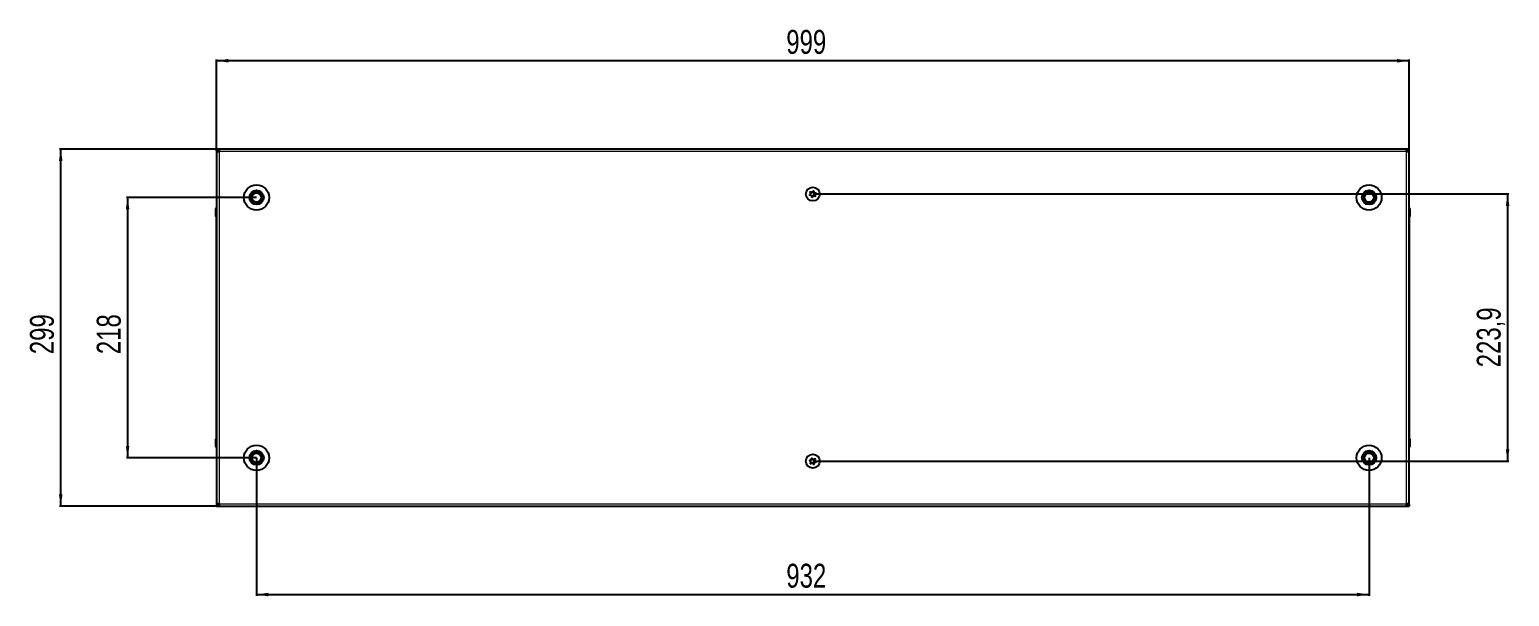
# Model space of a CAD drawing. Header units: millimetres. Extents: x 355 to 4962, y -1219 to 1488.
# Drawn here: x 355 to 1595, y 942 to 1417 of the extents above; entities that cross this region are included whole.
import ezdxf

# ---------------------------------------------------------------- set-up
doc = ezdxf.new("R2010")
doc.units = ezdxf.units.MM
doc.layers.add('FORMAT', color=7, linetype='Continuous')
doc.styles.add('SLDTEXTSTYLE0', font='TXT', dxfattribs={"width": 0.75})
doc.dimstyles.new('SLDDIMSTYLE0', dxfattribs={"dimtxt": 20, "dimasz": 10, "dimexe": 0, "dimexo": 0.0625, "dimgap": 5, "dimtad": 2, "dimdec": 1, "dimrnd": 1e-09, "dimzin": 12, "dimdsep": 46, "dimtxsty": 'SLDTEXTSTYLE0', "dimsah": 1, "dimcen": 0.09, "dimadec": 0, "dimazin": 3, "dimtfac": 1, "dimtofl": 0, "dimtmove": 0, "dimatfit": 3, "dimfxl": 0, "dimfrac": 2, "dimtolj": 1, "dimtzin": 12, "dimarcsym": 0})

# ---------------------------------------------------------------- blocks, each defined once
blk = doc.blocks.new('_D')
at = {"layer": 'FORMAT'}
for p, q in [((511.9, 1316.5), (380.4, 1316.5)), ((381.4, 1017.5), (381.4, 1316.5)), ((511.9, 1017.5), (380.4, 1017.5))]:
    blk.add_line(p, q, dxfattribs=at)
for points in [[(381.4, 1316.5), (379.9, 1306.5), (382.9, 1306.5)], [(381.4, 1017.5), (382.9, 1027.5), (379.9, 1027.5)]]:
    blk.add_solid(points, dxfattribs=at)
at = {"layer": 'FORMAT', "insert": (355.6, 1144.8), "char_height": 20, "attachment_point": 1, "rotation": 90, "style": 'SLDTEXTSTYLE0'}
blk.add_mtext('299', dxfattribs=at)
blk = doc.blocks.new('_D_1')
at = {"layer": 'FORMAT'}
for p, q in [((511.9, 1316.5), (511.9, 1391.5)), ((1510.9, 1390.5), (511.9, 1390.5)), ((1510.9, 1316.5), (1510.9, 1391.5))]:
    blk.add_line(p, q, dxfattribs=at)
for points in [[(511.9, 1390.5), (521.9, 1389), (521.9, 1392)], [(1510.9, 1390.5), (1500.9, 1392), (1500.9, 1389)]]:
    blk.add_solid(points, dxfattribs=at)
at = {"layer": 'FORMAT', "insert": (989.2, 1416.3), "char_height": 20, "attachment_point": 1, "style": 'SLDTEXTSTYLE0'}
blk.add_mtext('999', dxfattribs=at)
blk = doc.blocks.new('_D_2')
at = {"layer": 'FORMAT'}
for p, q in [((545.4, 1058), (545.4, 942.5)), ((1477.4, 1058), (1477.4, 942.5)), ((545.4, 943.5), (1477.4, 943.5))]:
    blk.add_line(p, q, dxfattribs=at)
for points in [[(545.4, 943.5), (555.4, 942), (555.4, 945)], [(1477.4, 943.5), (1467.4, 945), (1467.4, 942)]]:
    blk.add_solid(points, dxfattribs=at)
at = {"layer": 'FORMAT', "insert": (989.2, 969.3), "char_height": 20, "attachment_point": 1, "style": 'SLDTEXTSTYLE0'}
blk.add_mtext('932', dxfattribs=at)
blk = doc.blocks.new('_D_3')
at = {"layer": 'FORMAT'}
for p, q in [((1011.4, 1279), (1594.4, 1279)), ((1593.4, 1279), (1593.4, 1055.2)), ((1011.4, 1055.2), (1594.4, 1055.2))]:
    blk.add_line(p, q, dxfattribs=at)
for points in [[(1593.4, 1279), (1591.9, 1269), (1594.9, 1269)], [(1593.4, 1055.2), (1594.9, 1065.2), (1591.9, 1065.2)]]:
    blk.add_solid(points, dxfattribs=at)
at = {"layer": 'FORMAT', "insert": (1567.6, 1133.8), "char_height": 20, "attachment_point": 1, "rotation": 90, "style": 'SLDTEXTSTYLE0'}
blk.add_mtext('223,9', dxfattribs=at)
blk = doc.blocks.new('_D_4')
at = {"layer": 'FORMAT'}
for p, q in [((545.4, 1276), (436.4, 1276)), ((437.4, 1276), (437.4, 1058)), ((545.4, 1058), (436.4, 1058))]:
    blk.add_line(p, q, dxfattribs=at)
for points in [[(437.4, 1276), (435.9, 1266), (438.9, 1266)], [(437.4, 1058), (438.9, 1068), (435.9, 1068)]]:
    blk.add_solid(points, dxfattribs=at)
at = {"layer": 'FORMAT', "insert": (411.6, 1144.8), "char_height": 20, "attachment_point": 1, "rotation": 90, "style": 'SLDTEXTSTYLE0'}
blk.add_mtext('218', dxfattribs=at)

msp = doc.modelspace()

# ---------------------------------------------------------------- linework, layer by layer
at = {"color": 7, "linetype": 'Continuous', "lineweight": 25}
for p, q in [((511.9, 1315.01), (511.9, 1316.51)), ((514, 1316.51), (511.9, 1316.51)), ((511.9, 1315.01), (514, 1315.01)), ((511.9, 1315.01), (511.9, 1314.41)), ((511.9, 1314.41), (511.9, 1019.61)), ((511.9, 1314.41), (514, 1314.41)), ((1508.8, 1316.51), (514, 1316.51)), ((514, 1316.51), (514, 1314.41)), ((1508.8, 1314.41), (1508.8, 1316.51)), ((1510.9, 1316.51), (1508.8, 1316.51)), ((1508.8, 1315.01), (1510.9, 1315.01)), ((1508.8, 1314.41), (1510.9, 1314.41)), ((1510.9, 1315.01), (1510.9, 1316.51)), ((1510.9, 1314.41), (1510.9, 1315.01)), ((1510.9, 1019.61), (1510.9, 1314.41)), ((511.4, 1266.51), (511.4, 1260.01)), ((511.4, 1260.01), (511.4, 1266.51)), ((1510.9, 1267.83), (1510.9, 1267.83)), ((1511.4, 1266.51), (1511.4, 1260.01)), ((1511.4, 1260.01), (1511.4, 1266.51)), ((511.4, 1260.01), (511.4, 1260.01)), ((511.9, 1260.01), (511.4, 1260.01)), ((511.55, 1260.01), (511.55, 1074.01)), ((1510.9, 1260.01), (1511.4, 1260.01)), ((1511.25, 1074.01), (1511.25, 1260.01)), ((1511.4, 1260.01), (1511.4, 1260.01)), ((1511.4, 1260.01), (1511.4, 1260.01)), ((511.4, 1067.51), (511.4, 1074.01)), ((511.4, 1074.01), (511.4, 1074.01)), ((511.4, 1074.01), (511.4, 1074.01)), ((511.4, 1074.01), (511.4, 1067.51)), ((511.9, 1074.01), (511.4, 1074.01)), ((511.9, 1066.18), (511.9, 1066.18)), ((1510.9, 1074.01), (1511.4, 1074.01)), ((1511.4, 1074.01), (1511.4, 1074.01)), ((1511.4, 1067.51), (1511.4, 1074.01)), ((1511.4, 1074.01), (1511.4, 1067.51)), ((514, 1019.61), (511.9, 1019.61)), ((511.9, 1019.61), (511.9, 1019.01)), ((511.9, 1019.01), (511.9, 1017.51)), ((514, 1019.01), (511.9, 1019.01)), ((511.9, 1017.51), (514, 1017.51)), ((514, 1019.61), (514, 1017.51)), ((514, 1017.51), (1508.8, 1017.51)), ((1508.8, 1017.51), (1508.8, 1019.61)), ((1510.9, 1019.61), (1508.8, 1019.61)), ((1510.9, 1019.01), (1508.8, 1019.01)), ((1508.8, 1017.51), (1510.9, 1017.51)), ((1510.9, 1019.01), (1510.9, 1019.61)), ((1510.9, 1019.01), (1510.9, 1017.51))]:
    msp.add_line(p, q, dxfattribs=at)
at = {"color": 8, "linetype": 'Continuous', "lineweight": 18}
for p, q in [((514, 1314.41), (514, 1019.61)), ((1508.8, 1314.41), (514, 1314.41)), ((1508.8, 1019.61), (1508.8, 1314.41)), ((511.9, 1266.51), (511.4, 1266.51)), ((1510.9, 1266.51), (1511.4, 1266.51)), ((511.9, 1067.51), (511.4, 1067.51)), ((1510.9, 1067.51), (1511.4, 1067.51)), ((514, 1019.61), (1508.8, 1019.61))]:
    msp.add_line(p, q, dxfattribs=at)
at = {"color": 7, "linetype": 'Continuous', "lineweight": 25}
for centre, radius in [((545.4, 1276.01), 10.5), ((545.4, 1276.01), 6), ((545.4, 1276.01), 3.9), ((1011.4, 1278.86), 5.79), ((1011.4, 1278.86), 1.85), ((1477.4, 1276.01), 10.5), ((1477.4, 1276.01), 6), ((1477.4, 1276.01), 3.9), ((545.4, 1058.01), 10.5), ((1477.4, 1058.01), 10.5), ((545.4, 1058.01), 6), ((545.4, 1058.01), 3.9), ((1011.4, 1055.16), 5.79), ((1011.4, 1055.16), 1.85), ((1477.4, 1058.01), 6), ((1477.4, 1058.01), 3.9)]:
    msp.add_circle(centre, radius, dxfattribs=at)
for centre, radius, start, end in [((545.4, 1276.01), 4.62, 120, 180), ((545.4, 1276.01), 4.62, 60, 120), ((545.4, 1276.01), 4.62, 0, 60), ((1477.4, 1276.01), 4.62, 120, 180), ((1477.4, 1276.01), 4.62, 60, 120), ((1477.4, 1276.01), 4.62, 0, 60), ((513.4, 1266.51), 2, 138.59038, 180), ((545.4, 1276.01), 4.62, 180, 240), ((545.4, 1276.01), 4.62, 240, 300), ((545.4, 1276.01), 4.62, 300, 0), ((1477.4, 1276.01), 4.62, 180, 240), ((1477.4, 1276.01), 4.62, 240, 300), ((1477.4, 1276.01), 4.62, 300, 0), ((1509.4, 1266.51), 2, 33.78451, 41.40962), ((1509.4, 1266.51), 2, 0, 41.40962), ((1509.4, 1266.51), 2, 360, 19.56674), ((513.4, 1067.51), 2, 180, 198.58003), ((513.4, 1067.51), 2, 180, 221.40962), ((513.4, 1067.51), 2, 213.94202, 221.40962), ((1509.4, 1067.51), 2, 318.57492, 360), ((1509.4, 1067.51), 2, 318.59038, 0), ((545.4, 1058.01), 4.62, 120, 180), ((545.4, 1058.01), 4.62, 180, 240), ((545.4, 1058.01), 4.62, 60, 120), ((545.4, 1058.01), 4.62, 240, 300), ((545.4, 1058.01), 4.62, 0, 60), ((545.4, 1058.01), 4.62, 300, 0), ((1477.4, 1058.01), 4.62, 120, 180), ((1477.4, 1058.01), 4.62, 180, 240), ((1477.4, 1058.01), 4.62, 60, 120), ((1477.4, 1058.01), 4.62, 240, 300), ((1477.4, 1058.01), 4.62, 0, 60), ((1477.4, 1058.01), 4.62, 300, 0)]:
    msp.add_arc(centre, radius, start, end, dxfattribs=at)
for points, knots in [([(540.78, 1276.01), (541.11, 1276.58), (541.67, 1277.56), (542.5, 1278.98), (542.9, 1279.69), (543.09, 1280.01)], [0, 0, 0, 0, 0.4391308, 0.7513783, 1, 1, 1, 1]), ([(543.09, 1280.01), (543.29, 1280.01), (543.99, 1280.01), (545.3, 1280.01), (546.69, 1280.01), (547.44, 1280.01), (547.71, 1280.01)], [0, 0, 0, 0, 0.1393293, 0.4852696, 0.8163565, 1, 1, 1, 1]), ([(547.71, 1280.01), (548.04, 1279.43), (548.6, 1278.45), (549.42, 1277.03), (549.83, 1276.32), (550.01, 1276.01)], [0, 0, 0, 0, 0.4391308, 0.7513783, 1, 1, 1, 1]), ([(1009.31, 1280.72), (1009.3, 1280.71), (1009.29, 1280.69), (1009.28, 1280.63), (1009.31, 1280.49), (1009.45, 1280.12), (1009.64, 1279.62), (1009.53, 1278.99), (1009.21, 1278.59), (1008.94, 1278.31), (1008.78, 1278.13), (1008.74, 1278.04), (1008.73, 1278), (1008.74, 1277.97), (1008.76, 1277.94), (1008.81, 1277.9), (1009.07, 1277.83), (1009.55, 1277.78), (1010.21, 1277.53), (1010.53, 1276.9), (1010.64, 1276.43), (1010.74, 1276.18), (1010.79, 1276.13), (1010.81, 1276.12), (1010.85, 1276.11), (1010.88, 1276.12), (1010.92, 1276.14), (1010.98, 1276.19), (1011.14, 1276.36), (1011.38, 1276.66), (1011.74, 1277.02), (1012.35, 1277.19), (1012.88, 1277.06), (1013.26, 1276.97), (1013.41, 1276.95), (1013.46, 1276.97), (1013.49, 1276.99), (1013.5, 1277.03), (1013.51, 1277.08), (1013.48, 1277.23), (1013.35, 1277.59), (1013.16, 1278.09), (1013.26, 1278.72), (1013.58, 1279.12), (1013.85, 1279.4), (1014.01, 1279.58), (1014.05, 1279.67), (1014.06, 1279.71), (1014.05, 1279.74), (1014.03, 1279.77), (1013.98, 1279.81), (1013.72, 1279.88), (1013.25, 1279.93), (1012.58, 1280.18), (1012.26, 1280.82), (1012.15, 1281.28), (1012.05, 1281.53), (1012, 1281.58), (1011.98, 1281.6), (1011.95, 1281.6), (1011.91, 1281.59), (1011.87, 1281.57), (1011.81, 1281.52), (1011.66, 1281.35), (1011.42, 1281.05), (1011.05, 1280.69), (1010.44, 1280.52), (1009.91, 1280.65), (1009.53, 1280.75), (1009.39, 1280.76), (1009.33, 1280.74), (1009.31, 1280.73), (1009.31, 1280.72)], [0, 0, 0, 0, 0.0020087, 0.00442, 0.0093647, 0.0255282, 0.0677053, 0.0957862, 0.1246456, 0.1503415, 0.1605194, 0.1633943, 0.1656965, 0.1672448, 0.1688741, 0.1707699, 0.1786058, 0.2119941, 0.2499945, 0.2879948, 0.3213831, 0.329219, 0.3311148, 0.3327441, 0.3342924, 0.3362166, 0.3385353, 0.3413178, 0.349662, 0.3753578, 0.4042173, 0.4322982, 0.4744753, 0.4906388, 0.4966691, 0.49844, 0.5, 0.5020087, 0.50442, 0.5093647, 0.5255282, 0.5677053, 0.5957862, 0.6246456, 0.6503415, 0.6605194, 0.6633943, 0.6656965, 0.6672448, 0.6688741, 0.6707699, 0.6786058, 0.7119941, 0.7499945, 0.7879948, 0.8213831, 0.829219, 0.8311148, 0.8327441, 0.8342924, 0.8362166, 0.8385353, 0.8413178, 0.849662, 0.8753578, 0.9042173, 0.9322982, 0.9744753, 0.9906388, 0.9966691, 0.99844, 1, 1, 1, 1]), ([(1472.78, 1276.01), (1473.11, 1276.58), (1473.67, 1277.56), (1474.5, 1278.98), (1474.9, 1279.69), (1475.09, 1280.01)], [0, 0, 0, 0, 0.4391308, 0.7513783, 1, 1, 1, 1]), ([(1475.09, 1280.01), (1475.29, 1280.01), (1475.99, 1280.01), (1477.3, 1280.01), (1478.69, 1280.01), (1479.44, 1280.01), (1479.71, 1280.01)], [0, 0, 0, 0, 0.1393293, 0.4852696, 0.8163565, 1, 1, 1, 1]), ([(1479.71, 1280.01), (1480.04, 1279.43), (1480.6, 1278.45), (1481.42, 1277.03), (1481.83, 1276.32), (1482.01, 1276.01)], [0, 0, 0, 0, 0.4391308, 0.7513783, 1, 1, 1, 1]), ([(543.09, 1272.01), (542.76, 1272.58), (542.19, 1273.56), (541.37, 1274.98), (540.96, 1275.69), (540.78, 1276.01)], [0, 0, 0, 0, 0.4391308, 0.7513783, 1, 1, 1, 1]), ([(547.71, 1272.01), (547.44, 1272.01), (546.69, 1272.01), (545.3, 1272.01), (543.99, 1272.01), (543.29, 1272.01), (543.09, 1272.01)], [0, 0, 0, 0, 0.1836435, 0.5147304, 0.8606707, 1, 1, 1, 1]), ([(550.01, 1276.01), (549.68, 1275.43), (549.12, 1274.45), (548.3, 1273.03), (547.89, 1272.32), (547.71, 1272.01)], [0, 0, 0, 0, 0.4391308, 0.7513783, 1, 1, 1, 1]), ([(1475.09, 1272.01), (1474.76, 1272.58), (1474.19, 1273.56), (1473.37, 1274.98), (1472.96, 1275.69), (1472.78, 1276.01)], [0, 0, 0, 0, 0.4391308, 0.7513783, 1, 1, 1, 1]), ([(1479.71, 1272.01), (1479.44, 1272.01), (1478.69, 1272.01), (1477.3, 1272.01), (1475.99, 1272.01), (1475.29, 1272.01), (1475.09, 1272.01)], [0, 0, 0, 0, 0.1836435, 0.5147304, 0.8606707, 1, 1, 1, 1]), ([(1482.01, 1276.01), (1481.68, 1275.43), (1481.12, 1274.45), (1480.3, 1273.03), (1479.89, 1272.32), (1479.71, 1272.01)], [0, 0, 0, 0, 0.4391308, 0.7513783, 1, 1, 1, 1]), ([(540.78, 1058.01), (541.11, 1058.58), (541.67, 1059.56), (542.5, 1060.98), (542.9, 1061.69), (543.09, 1062.01)], [0, 0, 0, 0, 0.4391308, 0.7513783, 1, 1, 1, 1]), ([(543.09, 1054.01), (542.76, 1054.58), (542.19, 1055.56), (541.37, 1056.98), (540.96, 1057.69), (540.78, 1058.01)], [0, 0, 0, 0, 0.4391308, 0.7513783, 1, 1, 1, 1]), ([(543.09, 1062.01), (543.29, 1062.01), (543.99, 1062.01), (545.3, 1062.01), (546.69, 1062.01), (547.44, 1062.01), (547.71, 1062.01)], [0, 0, 0, 0, 0.1393293, 0.4852696, 0.8163565, 1, 1, 1, 1]), ([(547.71, 1054.01), (547.44, 1054.01), (546.69, 1054.01), (545.3, 1054.01), (543.99, 1054.01), (543.29, 1054.01), (543.09, 1054.01)], [0, 0, 0, 0, 0.1836435, 0.5147304, 0.8606707, 1, 1, 1, 1]), ([(547.71, 1062.01), (548.04, 1061.43), (548.6, 1060.45), (549.42, 1059.03), (549.83, 1058.32), (550.01, 1058.01)], [0, 0, 0, 0, 0.4391308, 0.7513783, 1, 1, 1, 1]), ([(550.01, 1058.01), (549.68, 1057.43), (549.12, 1056.45), (548.3, 1055.03), (547.89, 1054.32), (547.71, 1054.01)], [0, 0, 0, 0, 0.4391308, 0.7513783, 1, 1, 1, 1]), ([(1014.12, 1054.51), (1014.12, 1054.53), (1014.12, 1054.55), (1014.1, 1054.61), (1014.01, 1054.72), (1013.71, 1054.97), (1013.31, 1055.33), (1013.1, 1055.92), (1013.19, 1056.43), (1013.29, 1056.81), (1013.35, 1057.04), (1013.34, 1057.14), (1013.33, 1057.18), (1013.31, 1057.2), (1013.28, 1057.22), (1013.21, 1057.22), (1012.95, 1057.16), (1012.51, 1056.99), (1011.8, 1056.88), (1011.22, 1057.29), (1010.9, 1057.65), (1010.7, 1057.82), (1010.63, 1057.84), (1010.6, 1057.84), (1010.57, 1057.83), (1010.54, 1057.8), (1010.52, 1057.77), (1010.49, 1057.69), (1010.43, 1057.47), (1010.37, 1057.1), (1010.21, 1056.6), (1009.76, 1056.16), (1009.24, 1056.03), (1008.86, 1055.93), (1008.72, 1055.87), (1008.68, 1055.83), (1008.67, 1055.8), (1008.67, 1055.76), (1008.69, 1055.71), (1008.78, 1055.59), (1009.08, 1055.34), (1009.49, 1054.99), (1009.69, 1054.39), (1009.61, 1053.88), (1009.5, 1053.5), (1009.45, 1053.27), (1009.45, 1053.17), (1009.46, 1053.13), (1009.48, 1053.11), (1009.51, 1053.1), (1009.58, 1053.09), (1009.84, 1053.15), (1010.28, 1053.32), (1010.99, 1053.43), (1011.57, 1053.02), (1011.89, 1052.67), (1012.09, 1052.49), (1012.16, 1052.47), (1012.19, 1052.47), (1012.22, 1052.48), (1012.25, 1052.51), (1012.27, 1052.54), (1012.3, 1052.62), (1012.36, 1052.84), (1012.43, 1053.21), (1012.58, 1053.71), (1013.03, 1054.15), (1013.55, 1054.28), (1013.93, 1054.38), (1014.07, 1054.44), (1014.11, 1054.48), (1014.12, 1054.5), (1014.12, 1054.51)], [0, 0, 0, 0, 0.0020087, 0.00442, 0.0093647, 0.0255282, 0.0677053, 0.0957862, 0.1246456, 0.1503415, 0.1605194, 0.1633943, 0.1656965, 0.1672448, 0.1688741, 0.1707699, 0.1786058, 0.2119941, 0.2499945, 0.2879948, 0.3213831, 0.329219, 0.3311148, 0.3327441, 0.3342924, 0.3362166, 0.3385353, 0.3413178, 0.349662, 0.3753578, 0.4042173, 0.4322982, 0.4744753, 0.4906388, 0.4966691, 0.49844, 0.5, 0.5020087, 0.50442, 0.5093647, 0.5255282, 0.5677053, 0.5957862, 0.6246456, 0.6503415, 0.6605194, 0.6633943, 0.6656965, 0.6672448, 0.6688741, 0.6707699, 0.6786058, 0.7119941, 0.7499945, 0.7879948, 0.8213831, 0.829219, 0.8311148, 0.8327441, 0.8342924, 0.8362166, 0.8385353, 0.8413178, 0.849662, 0.8753578, 0.9042173, 0.9322982, 0.9744753, 0.9906388, 0.9966691, 0.99844, 1, 1, 1, 1]), ([(1472.78, 1058.01), (1473.11, 1058.58), (1473.67, 1059.56), (1474.5, 1060.98), (1474.9, 1061.69), (1475.09, 1062.01)], [0, 0, 0, 0, 0.4391308, 0.7513783, 1, 1, 1, 1]), ([(1475.09, 1054.01), (1474.76, 1054.58), (1474.19, 1055.56), (1473.37, 1056.98), (1472.96, 1057.69), (1472.78, 1058.01)], [0, 0, 0, 0, 0.4391308, 0.7513783, 1, 1, 1, 1]), ([(1475.09, 1062.01), (1475.29, 1062.01), (1475.99, 1062.01), (1477.3, 1062.01), (1478.69, 1062.01), (1479.44, 1062.01), (1479.71, 1062.01)], [0, 0, 0, 0, 0.1393293, 0.4852696, 0.8163565, 1, 1, 1, 1]), ([(1479.71, 1054.01), (1479.44, 1054.01), (1478.69, 1054.01), (1477.3, 1054.01), (1475.99, 1054.01), (1475.29, 1054.01), (1475.09, 1054.01)], [0, 0, 0, 0, 0.1836435, 0.5147304, 0.8606707, 1, 1, 1, 1]), ([(1479.71, 1062.01), (1480.04, 1061.43), (1480.6, 1060.45), (1481.42, 1059.03), (1481.83, 1058.32), (1482.01, 1058.01)], [0, 0, 0, 0, 0.4391308, 0.7513783, 1, 1, 1, 1]), ([(1482.01, 1058.01), (1481.68, 1057.43), (1481.12, 1056.45), (1480.3, 1055.03), (1479.89, 1054.32), (1479.71, 1054.01)], [0, 0, 0, 0, 0.4391308, 0.7513783, 1, 1, 1, 1])]:
    msp.add_open_spline(points, degree=3, knots=knots, dxfattribs=at)

# ---------------------------------------------------------------- dimensions: what is measured, and where the dimension line sits
at = {"layer": 'FORMAT'}
dim = msp.add_linear_dim(base=(511.9, 1390.51), p1=(1510.9, 1316.51), p2=(511.9, 1316.51), dimstyle='SLDDIMSTYLE0', dxfattribs=at)
dim.commit()
dim.dimension.update_dxf_attribs({"geometry": '_D_1', "text_midpoint": (1011.4, 1390.51), "dimtype": 160})
for base, p1, p2, angle, picture, middle in [((381.4, 1316.51), (511.9, 1017.51), (511.9, 1316.51), 90, '_D', (381.4, 1167.01)), ((1593.39618407, 1055.15584769), (1011.39582717, 1279.00584769), (1011.39582717, 1055.15584769), 90, '_D_3', (1593.39618407, 1167.08084769)), ((437.4, 1058.01), (545.4, 1276.01), (545.4, 1058.01), 90, '_D_4', (437.4, 1167.01)), ((1477.4, 943.51), (545.4, 1058.01), (1477.4, 1058.01), 0, '_D_2', (1011.4, 943.51))]:
    dim = msp.add_linear_dim(base=base, p1=p1, p2=p2, angle=angle, dimstyle='SLDDIMSTYLE0', dxfattribs=at)
    dim.commit()
    dim.dimension.update_dxf_attribs({"geometry": picture, "text_midpoint": middle, "dimtype": 160})

doc.saveas('drawing.dxf')
